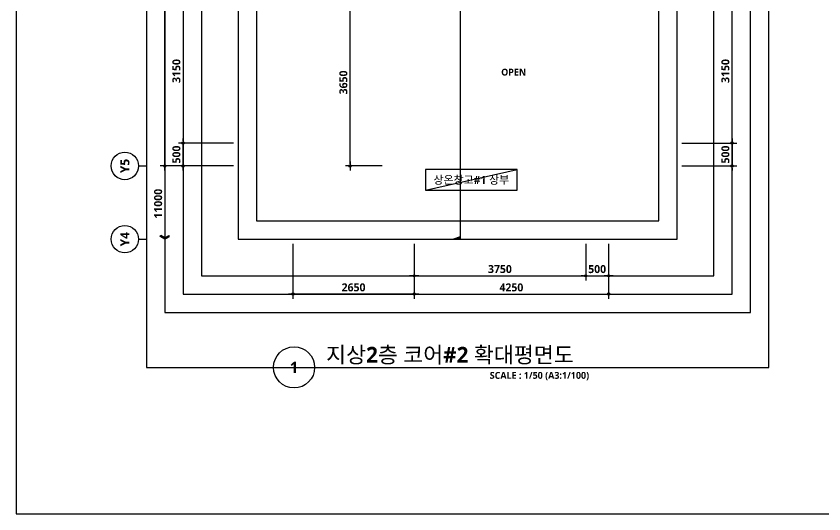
# Model space of a CAD drawing. Header units: millimetres. Extents: x -12482 to 126000, y 0 to 220200.
# Drawn here: x 43000 to 60655, y 30700 to 41573 of the extents above; entities that cross this region are included whole.
import ezdxf
from ezdxf.enums import TextEntityAlignment as Align

# ---------------------------------------------------------------- set-up
doc = ezdxf.new("R2010")
doc.units = ezdxf.units.MM
doc.header["$LTSCALE"] = 60
doc.layers.get('Defpoints').update_dxf_attribs({"color": 153})
for name, color, linetype in [('A-ANNO-GRA1', 7, 'Continuous'), ('A-ANNO-TEXT1', 7, 'Continuous'), ('A-ANNO-TEXT2', 3, 'Continuous'), ('A-ANNO-TITL', 7, 'Continuous'), ('A-ST-AXIS-BUB', 7, 'Continuous'), ('A-ST-AXIS-DIM', 7, 'Continuous'), ('AA-MKXX', 3, 'Continuous'), ('AA-XXXX-TXT1', 2, 'Continuous')]:
    doc.layers.add(name, color=color, linetype=linetype)
for name, color, linetype, plot in [('Defpoint', 161, 'Continuous', False), ('G(그리드1)', 185, 'Continuous', False), ('G(그리드2)', 235, 'Continuous', False)]:
    doc.layers.add(name, color=color, linetype=linetype, plot=plot)
doc.styles.add('SH_진천_나눔', font='')
doc.styles.get('SH_진천_나눔').set_extended_font_data('NanumGothic', bold=True)
doc.dimstyles.new('SHP 50', dxfattribs={"dimscale": 50, "dimtxt": 3.5, "dimasz": 1, "dimexe": 2, "dimexo": 2, "dimgap": 1, "dimtad": 1, "dimdec": 0, "dimzin": 0, "dimdsep": 46, "dimtxsty": 'SH_진천_나눔', "dimblk": 'DIMDOT', "dimcen": 0.09, "dimclrd": 256, "dimclre": 256, "dimclrt": 3, "dimadec": 0, "dimazin": 1, "dimtfac": 1, "dimtdec": 0, "dimtix": 1, "dimtmove": 2, "dimatfit": 0, "dimldrblk": 'DIMDOT', "dimfxl": 1, "dimtolj": 1, "dimtzin": 0, "dimlwd": -1, "dimlwe": -1, "dimarcsym": 0})

# ---------------------------------------------------------------- blocks, each defined once
blk = doc.blocks.new('*U13165')
at = {"layer": 'A-ANNO-TITL'}
blk.add_line((0, 0), (6250, 0), dxfattribs=at)
blk.add_circle((-450, 0), 450, dxfattribs=at)
at = {"layer": 'AA-XXXX-TXT1', "style": 'SH_진천_나눔'}
blk.add_attdef('DWG.TITLE', (250, 100), '', height=350, dxfattribs=at)
at = {"layer": 'AA-XXXX-TXT1', "color": 7, "style": 'SH_진천_나눔'}
blk.add_attdef('NO1', text='', height=300, dxfattribs=at).set_placement((-450, 0), align=Align.MIDDLE)
at = {"layer": 'AA-XXXX-TXT1', "style": 'SH_진천_나눔'}
blk.add_attdef('SCALE', text='', height=150, dxfattribs=at).set_placement((6000, -100), align=Align.TOP_RIGHT)
blk = doc.blocks.new('A-ST-AXIS-BUB-1')
at = {"layer": 'A-ST-AXIS-BUB'}
blk.add_line((0, 350), (0, 0), dxfattribs=at)
blk.add_circle((0, 950), 600, dxfattribs=at)
blk = doc.blocks.new('arrow1')
at = {"color": 0}
for p, q in [((0, 0), (0.286, 0.501)), ((0, 0), (0.286, -0.501)), ((0.165, 0), (0.41, 0.429)), ((0.165, 0), (0.41, -0.429)), ((0.286, 0.501), (0.41, 0.43)), ((0.286, -0.501), (0.41, -0.43))]:
    blk.add_line(p, q, dxfattribs=at)
blk = doc.blocks.new('DIMDOT')
at = {"color": 0}
blk.add_line((-2, 0), (2, 0), dxfattribs=at)
for radius in [0.5, 0.25]:
    blk.add_circle((0, 0), radius, dxfattribs=at)
blk = doc.blocks.new('*D17818')
at = {"layer": 'A-ST-AXIS-DIM'}
for p, q in [((47750, 50800), (46150, 50800)), ((46250, 38350), (46250, 50750)), ((47750, 38300), (46150, 38300))]:
    blk.add_line(p, q, dxfattribs=at)
at = {"layer": 'Defpoints', "color": 0}
for p in [(46250, 50800), (47850, 50800), (47850, 38300)]:
    blk.add_point(p, dxfattribs=at)
at = {"layer": 'A-ST-AXIS-DIM', "linetype": 'ByBlock', "xscale": 50, "yscale": 50, "zscale": 50}
for p, rotation in [((46250, 50800), 90), ((46250, 38300), 270)]:
    blk.add_blockref('DIMDOT', p, dxfattribs=dict(at, rotation=rotation))
at = {"layer": 'A-ST-AXIS-DIM', "color": 3, "insert": (46104, 44550), "char_height": 175, "attachment_point": 5, "rotation": 90, "style": 'SH_진천_나눔'}
blk.add_mtext('\\A1;12500', dxfattribs=at)
blk = doc.blocks.new('*D17819')
at = {"layer": 'A-ST-AXIS-DIM'}
for p, q in [((46650, 38850), (46650, 38900)), ((47750, 38800), (46550, 38800)), ((46650, 38300), (46650, 38800)), ((47750, 38300), (46550, 38300)), ((46650, 38250), (46650, 38200))]:
    blk.add_line(p, q, dxfattribs=at)
at = {"layer": 'Defpoints', "color": 0}
for p in [(46650, 38800), (47850, 38800), (47850, 38300)]:
    blk.add_point(p, dxfattribs=at)
at = {"layer": 'A-ST-AXIS-DIM', "linetype": 'ByBlock', "xscale": 50, "yscale": 50, "zscale": 50}
for p, rotation in [((46650, 38800), 270), ((46650, 38300), 90)]:
    blk.add_blockref('DIMDOT', p, dxfattribs=dict(at, rotation=rotation))
at = {"layer": 'A-ST-AXIS-DIM', "color": 3, "insert": (46504, 38550), "char_height": 175, "attachment_point": 5, "rotation": 90, "style": 'SH_진천_나눔'}
blk.add_mtext('\\A1;500', dxfattribs=at)
blk = doc.blocks.new('*D17848')
at = {"layer": 'A-ST-AXIS-DIM'}
for p, q in [((51700, 36600), (51700, 35400)), ((55950, 36600), (55950, 35400)), ((51750, 35500), (55900, 35500))]:
    blk.add_line(p, q, dxfattribs=at)
at = {"layer": 'Defpoints', "color": 0}
for p in [(51700, 36700), (55950, 36700), (55950, 35500)]:
    blk.add_point(p, dxfattribs=at)
at = {"layer": 'A-ST-AXIS-DIM', "linetype": 'ByBlock', "xscale": 50, "yscale": 50, "zscale": 50, "rotation": 180}
blk.add_blockref('DIMDOT', (51700, 35500), dxfattribs=at)
at = {"layer": 'A-ST-AXIS-DIM', "linetype": 'ByBlock', "xscale": 50, "yscale": 50, "zscale": 50}
blk.add_blockref('DIMDOT', (55950, 35500), dxfattribs=at)
at = {"layer": 'A-ST-AXIS-DIM', "color": 3, "insert": (53825, 35646), "char_height": 175, "attachment_point": 5, "style": 'SH_진천_나눔'}
blk.add_mtext('\\A1;4250', dxfattribs=at)
blk = doc.blocks.new('*D17849')
at = {"layer": 'A-ST-AXIS-DIM'}
for p, q in [((49050, 36600), (49050, 35400)), ((51700, 36600), (51700, 35400)), ((51650, 35500), (49100, 35500))]:
    blk.add_line(p, q, dxfattribs=at)
at = {"layer": 'Defpoints', "color": 0}
for p in [(49050, 36700), (51700, 36700), (49050, 35500)]:
    blk.add_point(p, dxfattribs=at)
at = {"layer": 'A-ST-AXIS-DIM', "linetype": 'ByBlock', "xscale": 50, "yscale": 50, "zscale": 50, "rotation": 180}
blk.add_blockref('DIMDOT', (49050, 35500), dxfattribs=at)
at = {"layer": 'A-ST-AXIS-DIM', "linetype": 'ByBlock', "xscale": 50, "yscale": 50, "zscale": 50}
blk.add_blockref('DIMDOT', (51700, 35500), dxfattribs=at)
at = {"layer": 'A-ST-AXIS-DIM', "color": 3, "insert": (50375, 35647), "char_height": 175, "attachment_point": 5, "style": 'SH_진천_나눔'}
blk.add_mtext('\\A1;2650', dxfattribs=at)
blk = doc.blocks.new('*D17850')
at = {"layer": 'A-ST-AXIS-DIM'}
for p, q in [((55450, 36600), (55450, 35800)), ((55950, 36600), (55950, 35800)), ((55400, 35900), (55350, 35900)), ((55450, 35900), (55950, 35900)), ((56000, 35900), (56050, 35900))]:
    blk.add_line(p, q, dxfattribs=at)
at = {"layer": 'Defpoints', "color": 0}
for p in [(55450, 36700), (55950, 36700), (55950, 35900)]:
    blk.add_point(p, dxfattribs=at)
at = {"layer": 'A-ST-AXIS-DIM', "linetype": 'ByBlock', "xscale": 50, "yscale": 50, "zscale": 50}
blk.add_blockref('DIMDOT', (55450, 35900), dxfattribs=at)
at = {"layer": 'A-ST-AXIS-DIM', "linetype": 'ByBlock', "xscale": 50, "yscale": 50, "zscale": 50, "rotation": 180}
blk.add_blockref('DIMDOT', (55950, 35900), dxfattribs=at)
at = {"layer": 'A-ST-AXIS-DIM', "color": 3, "insert": (55700, 36046), "char_height": 175, "attachment_point": 5, "style": 'SH_진천_나눔'}
blk.add_mtext('\\A1;500', dxfattribs=at)
blk = doc.blocks.new('*D17851')
at = {"layer": 'A-ST-AXIS-DIM'}
for p, q in [((51700, 36600), (51700, 35800)), ((55450, 36600), (55450, 35800)), ((51750, 35900), (55400, 35900))]:
    blk.add_line(p, q, dxfattribs=at)
at = {"layer": 'Defpoints', "color": 0}
for p in [(51700, 36700), (55450, 36700), (55450, 35900)]:
    blk.add_point(p, dxfattribs=at)
at = {"layer": 'A-ST-AXIS-DIM', "linetype": 'ByBlock', "xscale": 50, "yscale": 50, "zscale": 50, "rotation": 180}
blk.add_blockref('DIMDOT', (51700, 35900), dxfattribs=at)
at = {"layer": 'A-ST-AXIS-DIM', "linetype": 'ByBlock', "xscale": 50, "yscale": 50, "zscale": 50}
blk.add_blockref('DIMDOT', (55450, 35900), dxfattribs=at)
at = {"layer": 'A-ST-AXIS-DIM', "color": 3, "insert": (53575, 36047), "char_height": 175, "attachment_point": 5, "style": 'SH_진천_나눔'}
blk.add_mtext('\\A1;3750', dxfattribs=at)
blk = doc.blocks.new('*D17864')
at = {"layer": 'A-ST-AXIS-DIM'}
for p, q in [((57550, 41950), (58750, 41950)), ((58650, 38850), (58650, 41900)), ((57550, 38800), (58750, 38800))]:
    blk.add_line(p, q, dxfattribs=at)
at = {"layer": 'Defpoints', "color": 0}
for p in [(57450, 41950), (58650, 41950), (57450, 38800)]:
    blk.add_point(p, dxfattribs=at)
at = {"layer": 'A-ST-AXIS-DIM', "linetype": 'ByBlock', "xscale": 50, "yscale": 50, "zscale": 50}
for p, rotation in [((58650, 41950), 90), ((58650, 38800), 270)]:
    blk.add_blockref('DIMDOT', p, dxfattribs=dict(at, rotation=rotation))
at = {"layer": 'A-ST-AXIS-DIM', "color": 3, "insert": (58503, 40375), "char_height": 175, "attachment_point": 5, "rotation": 90, "style": 'SH_진천_나눔'}
blk.add_mtext('\\A1;3150', dxfattribs=at)
blk = doc.blocks.new('*D17865')
at = {"layer": 'A-ST-AXIS-DIM'}
for p, q in [((58650, 38850), (58650, 38900)), ((57550, 38800), (58750, 38800)), ((58650, 38800), (58650, 38300)), ((57550, 38300), (58750, 38300)), ((58650, 38250), (58650, 38200))]:
    blk.add_line(p, q, dxfattribs=at)
at = {"layer": 'Defpoints', "color": 0}
for p in [(57450, 38800), (57450, 38300), (58650, 38300)]:
    blk.add_point(p, dxfattribs=at)
at = {"layer": 'A-ST-AXIS-DIM', "linetype": 'ByBlock', "xscale": 50, "yscale": 50, "zscale": 50}
for p, rotation in [((58650, 38800), 270), ((58650, 38300), 90)]:
    blk.add_blockref('DIMDOT', p, dxfattribs=dict(at, rotation=rotation))
at = {"layer": 'A-ST-AXIS-DIM', "color": 3, "insert": (58504, 38550), "char_height": 175, "attachment_point": 5, "rotation": 90, "style": 'SH_진천_나눔'}
blk.add_mtext('\\A1;500', dxfattribs=at)
blk = doc.blocks.new('*D17877')
at = {"layer": 'A-ST-AXIS-DIM'}
for p, q in [((51000, 41950), (50200, 41950)), ((50300, 38350), (50300, 41900)), ((51000, 38300), (50200, 38300))]:
    blk.add_line(p, q, dxfattribs=at)
at = {"layer": 'Defpoints', "color": 0}
for p in [(50300, 41950), (51100, 41950), (51100, 38300)]:
    blk.add_point(p, dxfattribs=at)
at = {"layer": 'A-ST-AXIS-DIM', "linetype": 'ByBlock', "xscale": 50, "yscale": 50, "zscale": 50}
for p, rotation in [((50300, 41950), 90), ((50300, 38300), 270)]:
    blk.add_blockref('DIMDOT', p, dxfattribs=dict(at, rotation=rotation))
at = {"layer": 'A-ST-AXIS-DIM', "color": 3, "insert": (50153, 40125), "char_height": 175, "attachment_point": 5, "rotation": 90, "style": 'SH_진천_나눔'}
blk.add_mtext('\\A1;3650', dxfattribs=at)
blk = doc.blocks.new('*D18326')
at = {"layer": 'A-ST-AXIS-DIM'}
for p, q in [((47750, 41950), (46550, 41950)), ((46650, 41900), (46650, 38850)), ((47750, 38800), (46550, 38800))]:
    blk.add_line(p, q, dxfattribs=at)
at = {"layer": 'Defpoints', "color": 0}
for p in [(47850, 41950), (46650, 38800), (47850, 38800)]:
    blk.add_point(p, dxfattribs=at)
at = {"layer": 'A-ST-AXIS-DIM', "linetype": 'ByBlock', "xscale": 50, "yscale": 50, "zscale": 50}
for p, rotation in [((46650, 41950), 90), ((46650, 38800), 270)]:
    blk.add_blockref('DIMDOT', p, dxfattribs=dict(at, rotation=rotation))
at = {"layer": 'A-ST-AXIS-DIM', "color": 3, "insert": (46503, 40375), "char_height": 175, "attachment_point": 5, "rotation": 90, "style": 'SH_진천_나눔'}
blk.add_mtext('\\A1;3150', dxfattribs=at)

msp = doc.modelspace()

# ---------------------------------------------------------------- hatches: boundary and pattern name
at = {"layer": 'AA-MKXX'}
msp.add_hatch(color=256, dxfattribs=at).paths.add_polyline_path([(52511.5, 36700), (52711.5, 36770), (52711.5, 36700)])

# ---------------------------------------------------------------- linework, layer by layer
at = {"layer": 'A-ANNO-GRA1'}
msp.add_lwpolyline([(51950, 37775), (53950, 37775), (53950, 38225), (51950, 38225)], close=True, dxfattribs=at)
at = {"layer": 'A-ST-AXIS-DIM'}
for p, q in [((47550, 38300), (46150, 38300)), ((46250, 38250), (46250, 36700))]:
    msp.add_line(p, q, dxfattribs=at)
at = {"layer": 'AA-MKXX'}
msp.add_lwpolyline([(52711.5, 36700), (52711.5, 44550), (53911.5, 44550), (53911.5, 52400)], dxfattribs=at)
at = {"layer": 'Defpoint'}
msp.add_lwpolyline([(43000, 30700), (78500, 30700), (78500, 58400), (43000, 58400)], close=True, dxfattribs=at)
at = {"layer": 'G(그리드1)'}
msp.add_line((51950, 37775), (53950, 38225), dxfattribs=at)
for points in [[(59450, 55200), (45850, 55200), (45850, 33900), (59450, 33900)], [(59050, 54800), (46250, 54800), (46250, 35100), (59050, 35100)], [(58650, 54400), (46650, 54400), (46650, 35500), (58650, 35500)], [(58250, 54000), (47050, 54000), (47050, 35900), (58250, 35900)], [(57450, 52800), (47850, 52800), (47850, 36700), (57450, 36700)]]:
    msp.add_lwpolyline(points, close=True, dxfattribs=at)
at = {"layer": 'G(그리드2)'}
msp.add_lwpolyline([(57050, 52400), (48250, 52400), (48250, 37100), (57050, 37100)], close=True, dxfattribs=at)

# ---------------------------------------------------------------- block references
ref = msp.add_blockref('*U13165', (49525, 33900))
ref.add_attrib('SCALE', 'SCALE : 1/50 (A3:1/100)', dxfattribs={"layer": 'A-ANNO-TITL', "height": 150, "style": 'SH_진천_나눔'}).set_placement((55525, 33800), align=Align.TOP_RIGHT)
ref.add_attrib('DWG.TITLE', '지상2층 코어#2 확대평면도', (49775, 34000), dxfattribs={"layer": 'A-ANNO-TITL', "height": 347.908, "style": 'SH_진천_나눔'})
ref.add_attrib('NO1', '1', dxfattribs={"layer": 'A-ANNO-TITL', "color": 7, "height": 250, "style": 'SH_진천_나눔'}).set_placement((49075, 33900), align=Align.MIDDLE)
at = {"layer": 'A-ST-AXIS-BUB', "xscale": 0.5, "yscale": 0.5, "zscale": 0.5, "rotation": 90}
for p in [(45850, 38300), (45850, 36700)]:
    msp.add_blockref('A-ST-AXIS-BUB-1', p, dxfattribs=at)
at = {"layer": 'A-ST-AXIS-DIM'}
for name, p, xscale, yscale, zscale, rotation in [('DIMDOT', (46250, 38300), 50, 50, 50, 90), ('arrow1', (46250, 36700), -200, 200, 200, 269.9999999999856)]:
    msp.add_blockref(name, p, dxfattribs=dict(at, xscale=xscale, yscale=yscale, zscale=zscale, rotation=rotation))

# ---------------------------------------------------------------- texts
at = {"layer": 'A-ANNO-TEXT1', "style": 'SH_진천_나눔'}
msp.add_text('OPEN', height=150, dxfattribs=at).set_placement((53875, 40350), align=Align.MIDDLE)
for s, p in [('Y5', (45375, 38300)), ('Y4', (45375, 36700))]:
    msp.add_text(s, height=200, rotation=90, dxfattribs=at).set_placement(p, align=Align.MIDDLE_CENTER)
at = {"layer": 'A-ANNO-TEXT2', "style": 'SH_진천_나눔'}
msp.add_text('상온창고#1 상부', height=175, dxfattribs=at).set_placement((52950, 38000), align=Align.MIDDLE)
at = {"layer": 'A-ST-AXIS-DIM', "color": 3, "insert": (46104, 37475), "char_height": 175, "attachment_point": 5, "rotation": 90, "style": 'SH_진천_나눔'}
msp.add_mtext('\\A1;11000', dxfattribs=at)

# ---------------------------------------------------------------- dimensions: what is measured, and where the dimension line sits
at = {"layer": 'A-ST-AXIS-DIM'}
for base, p1, p2, angle, picture, middle in [((46250, 50800), (47850, 38300), (47850, 50800), 90, '*D17818', (46103.6, 44550)), ((46650, 38800), (47850, 41950), (47850, 38800), 270, '*D18326', (46503.4, 40375)), ((46650, 38800), (47850, 38300), (47850, 38800), 90, '*D17819', (46503.8, 38550)), ((49050, 35500), (51700, 36700), (49050, 36700), 180, '*D17849', (50375, 35646.6))]:
    dim = msp.add_linear_dim(base=base, p1=p1, p2=p2, angle=angle, dimstyle='SHP 50', dxfattribs=at)
    dim.commit()
    dim.dimension.update_dxf_attribs({"geometry": picture, "text_midpoint": middle})
for base, p1, p2, angle, picture, middle in [((50300, 41950), (51100, 38300), (51100, 41950), 270, '*D17877', (50153.4, 40125)), ((58650, 41950), (57450, 38800), (57450, 41950), 270, '*D17864', (58503.4, 40375)), ((58650, 38300), (57450, 38800), (57450, 38300), 90, '*D17865', (58503.8, 38550))]:
    dim = msp.add_linear_dim(base=base, p1=p1, p2=p2, angle=angle, dimstyle='SHP 50', override={"dimtxsty": 'SH_진천_나눔', "dimldrblk": 'DIMDOT'}, dxfattribs=at)
    dim.commit()
    dim.dimension.update_dxf_attribs({"geometry": picture, "text_midpoint": middle})
for base, p1, p2, picture, middle in [((55950, 35500), (51700, 36700), (55950, 36700), '*D17848', (53825, 35646.4)), ((55450, 35900), (51700, 36700), (55450, 36700), '*D17851', (53575, 36046.6)), ((55950, 35900), (55450, 36700), (55950, 36700), '*D17850', (55700, 36046.2))]:
    dim = msp.add_linear_dim(base=base, p1=p1, p2=p2, dimstyle='SHP 50', dxfattribs=at)
    dim.commit()
    dim.dimension.update_dxf_attribs({"geometry": picture, "text_midpoint": middle})

doc.saveas('drawing.dxf')
